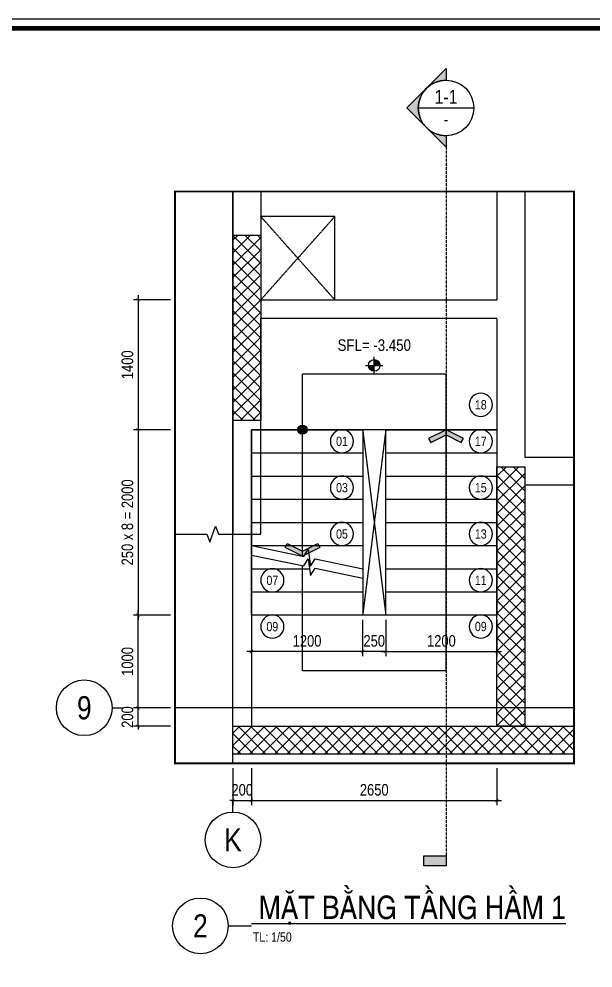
# Model space of a CAD drawing. Header units: millimetres. Extents: x 379264 to 1158416, y -283062 to 356890.
# Drawn here: x 827170 to 833367, y -12440 to -2202 of the extents above; entities that cross this region are included whole.
import ezdxf
from ezdxf.enums import TextEntityAlignment as Align

# ---------------------------------------------------------------- set-up
doc = ezdxf.new("R2010")
doc.units = ezdxf.units.MM
for name, pattern in [('BLOCK B - CHI TIET THANG 5$0$$0$HIDDEN', [0.375, 0.25, -0.125]), ('BLOCK B - CHI TIET THANG 5$0$HIDDEN', [0.375, 0.25, -0.125]), ('CENTER', [2, 1.25, -0.25, 0.25, -0.25]), ('HIDDEN', [9.525, 6.35, -3.175]), ('mb tang 1 TWA$0$Core 1A$0$Hidden10.5', [1.5, 1, -0.5]), ('mb_loi thang 2-19 twa$0$Core 1A$0$Hidden10.5', [1.5, 1, -0.5])]:
    doc.linetypes.add(name, pattern=pattern)
for name, color, linetype in [('01PM. TEXT A', 3, 'Continuous'), ('02PM. TEXT B', 4, 'Continuous'), ('03PM. TEXT C', 1, 'Continuous'), ('04PM. THIN', 7, 'Continuous'), ('05PM. FRAME', 4, 'Continuous'), ('06PM. HIDDEN', 4, 'HIDDEN'), ('07PM. WACO', 6, 'Continuous'), ('11PM. DIM', 2, 'Continuous'), ('12PM. GRID', 8, 'CENTER'), ('13PM. HATCH', 8, 'Continuous'), ('BLOCK A - CHI TIET THANG 2$0$Number Step', 94, 'Continuous'), ('BLOCK B - CHI TIET THANG 5$0$Ky hieu Truc', 1, 'Continuous'), ('MB Ham 1$0$Staircase', 30, 'Continuous'), ('mb tang 1 TWA$0$Furniture', 34, 'Continuous'), ('mb tang 1 TWA$0$Opening Hidden', 154, 'mb tang 1 TWA$0$Core 1A$0$Hidden10.5'), ('MB_Cot tang 1$0$Concrete Line', 6, 'Continuous'), ('mb_loi thang 2-19 twa$0$Opening Hidden', 154, 'mb_loi thang 2-19 twa$0$Core 1A$0$Hidden10.5')]:
    doc.layers.add(name, color=color, linetype=linetype)
doc.styles.add('[PMDC2013]STYLE', font='arial.ttf', dxfattribs={"width": 0.8})
doc.styles.add('BLOCK A - CHI TIET THANG 2$0$VNI-HelveCB', font='VHELVCB_0.TTF')
doc.styles.add('BLOCK B - CHI TIET THANG 5$0$$0$Title Block Bold', font='VHELVEB_0.TTF')
doc.styles.add('BLOCK B - CHI TIET THANG 5$0$VNI-HelveC', font='VHELVCN_0.TTF')
doc.styles.add('BLOCK B - CHI TIET THANG 5$0$VNI-HelveCB', font='VHELVCB_0.TTF')
doc.dimstyles.new('BLOCK A - CHI TIET THANG 1$0$Dim 50 (A1-A2)', dxfattribs={"dimscale": 50, "dimtxt": 2.5, "dimasz": 0.7, "dimexe": 1, "dimexo": 1, "dimgap": 1, "dimtad": 1, "dimdec": 0, "dimzin": 12, "dimdsep": 46, "dimtxsty": '[PMDC2013]STYLE', "dimblk": 'ARCHTICK', "dimcen": 0, "dimdle": 1, "dimclrd": 2, "dimclre": 2, "dimclrt": 4, "dimadec": 0, "dimazin": 0, "dimtfac": 1, "dimtdec": 0, "dimtix": 1, "dimtmove": 2, "dimatfit": 3, "dimldrblk": 'ARCHTICK', "dimfxl": 1, "dimtolj": 1, "dimtzin": 0, "dimarcsym": 0})

# ---------------------------------------------------------------- blocks, each defined once
blk = doc.blocks.new('*U697')
at = {"layer": '13PM. HATCH'}
h = blk.add_hatch(dxfattribs=at)
h.set_pattern_fill('ANSI37', color=256, scale=30, style=0)
h.set_pattern_definition([(45, (-200, 2500), (-67.352, 67.352), []), (135, (-200, 2500), (-67.352, -67.352), [])])
h.paths.add_polyline_path([(-250, 2650), (-250, -150), (50, -150), (50, 2650)])
at = {"layer": '07PM. WACO'}
blk.add_lwpolyline([(-250, 2650), (-250, -150), (50, -150), (50, 2650)], close=True, dxfattribs=at)
blk = doc.blocks.new('_ArchTick')
at = {"color": 0, "linetype": 'ByBlock', "const_width": 0.15}
blk.add_lwpolyline([(-0.5, -0.5), (0.5, 0.5)], dxfattribs=at)
blk = doc.blocks.new('*D704')
at = {"layer": '11PM. DIM', "color": 2, "lineweight": -2, "transparency": 16777216}
for p, q in [((828455, -9633), (828455, -9598)), ((828805, -9633), (828405, -9633)), ((828455, -9833), (828455, -9633)), ((828805, -9833), (828405, -9833)), ((828455, -9833), (828455, -9868))]:
    blk.add_line(p, q, dxfattribs=at)
at = {"layer": 'Defpoints', "color": 0, "transparency": 16777216}
for p in [(828455, -9633), (828855, -9633), (828855, -9833)]:
    blk.add_point(p, dxfattribs=at)
at = {"layer": '11PM. DIM', "color": 2, "lineweight": -2, "transparency": 16777216, "xscale": 35, "yscale": 35, "zscale": 35}
for p, rotation in [((828455, -9633), 270), ((828455, -9833), 90)]:
    blk.add_blockref('_ArchTick', p, dxfattribs=dict(at, rotation=rotation))
at = {"layer": '11PM. DIM', "color": 4, "transparency": 16777216, "insert": (828341, -9733), "char_height": 125, "attachment_point": 5, "rotation": 90, "style": '[PMDC2013]STYLE'}
blk.add_mtext('\\A1;200', dxfattribs=at)
blk = doc.blocks.new('*D705')
at = {"layer": '11PM. DIM', "color": 2, "lineweight": -2, "transparency": 16777216}
for p, q in [((829480, -10283), (829480, -10683)), ((829680, -10283), (829680, -10683)), ((829480, -10633), (829445, -10633)), ((829480, -10633), (829680, -10633)), ((829680, -10633), (829715, -10633))]:
    blk.add_line(p, q, dxfattribs=at)
at = {"layer": 'Defpoints', "color": 0, "transparency": 16777216}
for p in [(829480, -10233), (829680, -10233), (829680, -10633)]:
    blk.add_point(p, dxfattribs=at)
at = {"layer": '11PM. DIM', "color": 2, "lineweight": -2, "transparency": 16777216, "xscale": 35, "yscale": 35, "zscale": 35}
blk.add_blockref('_ArchTick', (829480, -10633), dxfattribs=at)
at = {"layer": '11PM. DIM', "color": 2, "lineweight": -2, "transparency": 16777216, "xscale": 35, "yscale": 35, "zscale": 35, "rotation": 180}
blk.add_blockref('_ArchTick', (829680, -10633), dxfattribs=at)
at = {"layer": '11PM. DIM', "color": 4, "transparency": 16777216, "insert": (829580, -10519), "char_height": 125, "attachment_point": 5, "style": '[PMDC2013]STYLE'}
blk.add_mtext('\\A1;200', dxfattribs=at)
blk = doc.blocks.new('*D706')
at = {"layer": '11PM. DIM', "color": 2, "lineweight": -2, "transparency": 16777216}
for p, q in [((829680, -10283), (829680, -10683)), ((832330, -10283), (832330, -10683)), ((829630, -10633), (832380, -10633))]:
    blk.add_line(p, q, dxfattribs=at)
at = {"layer": 'Defpoints', "color": 0, "transparency": 16777216}
for p in [(829680, -10233), (832330, -10233), (832330, -10633)]:
    blk.add_point(p, dxfattribs=at)
at = {"layer": '11PM. DIM', "color": 2, "lineweight": -2, "transparency": 16777216, "xscale": 35, "yscale": 35, "zscale": 35, "rotation": 180}
blk.add_blockref('_ArchTick', (829680, -10633), dxfattribs=at)
at = {"layer": '11PM. DIM', "color": 2, "lineweight": -2, "transparency": 16777216, "xscale": 35, "yscale": 35, "zscale": 35}
blk.add_blockref('_ArchTick', (832330, -10633), dxfattribs=at)
at = {"layer": '11PM. DIM', "color": 4, "transparency": 16777216, "insert": (831005, -10519), "char_height": 125, "attachment_point": 5, "style": '[PMDC2013]STYLE'}
blk.add_mtext('\\A1;2650', dxfattribs=at)
blk = doc.blocks.new('BLOCK B - CHI TIET THANG 5$0$HTT-Grid')
at = {"layer": '05PM. FRAME', "linetype": 'ByBlock', "lineweight": -2}
blk.add_line((0, -2.5), (0, 0), dxfattribs=at)
blk.add_circle((0, -8.5), 6, dxfattribs=at)
at = {"layer": '03PM. TEXT C', "linetype": 'ByBlock', "lineweight": -2, "style": 'BLOCK B - CHI TIET THANG 5$0$VNI-HelveC'}
blk.add_attdef('GRID', text='', height=5, dxfattribs=at).set_placement((0, -8.5), align=Align.MIDDLE)
blk = doc.blocks.new('BLOCK B - CHI TIET THANG 5$0$HTT-Title')
at = {"lineweight": -2}
blk.add_line((6, 0), (11, 0), dxfattribs=at)
at = {"linetype": 'ByBlock', "lineweight": -2}
blk.add_circle((0, 0), 6, dxfattribs=at)
at = {"linetype": 'ByBlock', "lineweight": -2, "style": 'BLOCK B - CHI TIET THANG 5$0$VNI-HelveCB'}
blk.add_attdef('DWG.NAME', text='', height=5, dxfattribs=at).set_placement((11, 0), align=Align.BOTTOM_LEFT)
blk.add_attdef('NUMBER', text='', height=5, dxfattribs=at).set_placement((0, 0), align=Align.MIDDLE_CENTER)
at = {"linetype": 'ByBlock', "lineweight": -2, "style": 'BLOCK B - CHI TIET THANG 5$0$VNI-HelveC'}
blk.add_attdef('SCALE', text='', height=2, dxfattribs=at).set_placement((11.32, -1.41), align=Align.TOP_LEFT)
blk = doc.blocks.new('*U693')
h = blk.add_hatch(color=256)
edge = h.paths.add_edge_path()
edge.add_line((0, -600), (0, -849))
edge.add_line((0, -849), (-849, 0))
edge.add_line((-849, 0), (0, 849))
edge.add_line((0, 849), (0, 600))
edge.add_arc((0, 0), 600, 90, 270)
blk.add_hatch(color=256).paths.add_polyline_path([(-480, -16350), (-480, -16136), (0, -16136), (0, -16350)])
blk.add_line((-600, 0), (600, 0))
at = {"linetype": 'BLOCK B - CHI TIET THANG 5$0$$0$HIDDEN', "ltscale": 10}
blk.add_line((0, -600), (0, -16350), dxfattribs=at)
blk.add_lwpolyline([(0, -600), (0, -849), (-849, 0), (0, 849), (0, 600, 1)], format="xyb", close=True)
blk.add_lwpolyline([(-480, -16350), (-480, -16136), (0, -16136), (0, -16350)], close=True)
blk.add_circle((0, 0), 600)
at = {"style": 'BLOCK B - CHI TIET THANG 5$0$$0$Title Block Bold', "flags": 8}
blk.add_attdef('VIEWNUMBER', text='', height=300, dxfattribs=at).set_placement((0, 0), align=Align.BOTTOM_CENTER)
blk.add_attdef('DRAWINGREFERENCE', text='', height=250, dxfattribs=at).set_placement((0, -120), align=Align.TOP_CENTER)
blk = doc.blocks.new('*D707')
at = {"layer": '11PM. DIM', "color": 2, "lineweight": -2, "transparency": 16777216}
for p, q in [((828805, -6633), (828405, -6633)), ((828455, -6583), (828455, -8683)), ((828805, -8633), (828405, -8633))]:
    blk.add_line(p, q, dxfattribs=at)
at = {"layer": 'Defpoints', "color": 0, "transparency": 16777216}
for p in [(828855, -6633), (828455, -8633), (828855, -8633)]:
    blk.add_point(p, dxfattribs=at)
at = {"layer": '11PM. DIM', "color": 2, "lineweight": -2, "transparency": 16777216, "xscale": 35, "yscale": 35, "zscale": 35}
for p, rotation in [((828455, -6633), 90), ((828455, -8633), 270)]:
    blk.add_blockref('_ArchTick', p, dxfattribs=dict(at, rotation=rotation))
at = {"layer": '11PM. DIM', "color": 4, "transparency": 16777216, "insert": (828341, -7633), "char_height": 125, "attachment_point": 5, "rotation": 90, "style": '[PMDC2013]STYLE'}
blk.add_mtext('\\A1;250 x 8 = 2000', dxfattribs=at)
blk = doc.blocks.new('*U696')
at = {"layer": '13PM. HATCH'}
h = blk.add_hatch(dxfattribs=at)
h.set_pattern_fill('ANSI37', color=256, scale=30, style=0)
h.set_pattern_definition([(45, (-200, 1700), (-67.352, 67.352), []), (135, (-200, 1700), (-67.352, -67.352), [])])
h.paths.add_polyline_path([(-250, 1850), (-250, -150), (50, -150), (50, 1850)])
at = {"layer": '07PM. WACO'}
blk.add_lwpolyline([(-250, 1850), (-250, -150), (50, -150), (50, 1850)], close=True, dxfattribs=at)
blk = doc.blocks.new('MB Ham 1$0$Arrow 60')
at = {"linetype": 'ByBlock', "lineweight": -2}
h = blk.add_hatch(color=0, dxfattribs=at)
h.paths.add_polyline_path([(1.88, 0.94), (1.65, 1.38), (0, 0.56), (-1.65, 1.38), (-1.88, 0.94), (0, 0)], flags=17)
h.paths.add_polyline_path([(1.65, 1.38), (1.88, 0.94), (0, 0), (-1.88, 0.94), (-1.65, 1.38), (0, 0.56)])
blk.add_hatch(color=0, dxfattribs=at).paths.add_polyline_path([(1.65, 1.38), (1.88, 0.94), (0, 0), (-1.88, 0.94), (-1.65, 1.38), (0, 0.56)])
at = {"color": 0, "linetype": 'ByBlock', "lineweight": -2}
blk.add_lwpolyline([(1.65, 1.38), (1.88, 0.94), (0, 0), (-1.88, 0.94), (-1.65, 1.38), (0, 0.56)], close=True, dxfattribs=at)
blk = doc.blocks.new('MB Ham 1$0$Dot')
at = {"linetype": 'ByBlock', "lineweight": -2}
h = blk.add_hatch(color=0, dxfattribs=at)
edge = h.paths.add_edge_path()
edge.add_arc((0, 0), 0.5, 0, 360)
at = {"color": 0, "linetype": 'ByBlock', "lineweight": -2}
blk.add_line((0, -1), (0, 1), dxfattribs=at)
blk.add_circle((0, 0), 0.5, dxfattribs=at)
blk = doc.blocks.new('BLOCK A - CHI TIET THANG 2$0$Number Step')
at = {"color": 0, "linetype": 'ByBlock'}
blk.add_circle((0, 0), 2.5, dxfattribs=at)
at = {"color": 0, "linetype": 'ByBlock', "lineweight": -2, "style": 'BLOCK A - CHI TIET THANG 2$0$VNI-HelveCB'}
blk.add_attdef('TEXT', text='', height=2, dxfattribs=at).set_placement((0, 0), align=Align.MIDDLE)
blk = doc.blocks.new('*D708')
at = {"layer": '11PM. DIM', "color": 2, "lineweight": -2, "transparency": 16777216}
for p, q in [((830880, -8683), (830880, -9076)), ((831130, -8683), (831130, -9076)), ((830880, -9026), (830845, -9026)), ((831130, -9026), (830880, -9026)), ((831130, -9026), (831165, -9026))]:
    blk.add_line(p, q, dxfattribs=at)
at = {"layer": 'Defpoints', "color": 0, "transparency": 16777216}
for p in [(830880, -8633), (831130, -8633), (830880, -9026)]:
    blk.add_point(p, dxfattribs=at)
at = {"layer": '11PM. DIM', "color": 2, "lineweight": -2, "transparency": 16777216, "xscale": 35, "yscale": 35, "zscale": 35}
blk.add_blockref('_ArchTick', (830880, -9026), dxfattribs=at)
at = {"layer": '11PM. DIM', "color": 2, "lineweight": -2, "transparency": 16777216, "xscale": 35, "yscale": 35, "zscale": 35, "rotation": 180}
blk.add_blockref('_ArchTick', (831130, -9026), dxfattribs=at)
at = {"layer": '11PM. DIM', "color": 4, "transparency": 16777216, "insert": (831005, -8912), "char_height": 125, "attachment_point": 5, "style": '[PMDC2013]STYLE'}
blk.add_mtext('\\A1;250', dxfattribs=at)
blk = doc.blocks.new('*U694')
at = {"layer": '05PM. FRAME'}
blk.add_lwpolyline([(0, 0), (800, 0), (800, 900), (0, 900)], close=True, dxfattribs=at)
at = {"layer": 'mb tang 1 TWA$0$Opening Hidden', "color": 8}
for p, q in [((0, 0), (800, 900)), ((800, 0), (0, 900))]:
    blk.add_line(p, q, dxfattribs=at)
blk = doc.blocks.new('*D709')
at = {"layer": '11PM. DIM', "color": 2, "lineweight": -2, "transparency": 16777216}
for p, q in [((831130, -8683), (831130, -9076)), ((832330, -8683), (832330, -9076)), ((831080, -9026), (832380, -9026))]:
    blk.add_line(p, q, dxfattribs=at)
at = {"layer": 'Defpoints', "color": 0, "transparency": 16777216}
for p in [(831130, -8633), (832330, -8633), (832330, -9026)]:
    blk.add_point(p, dxfattribs=at)
at = {"layer": '11PM. DIM', "color": 2, "lineweight": -2, "transparency": 16777216, "xscale": 35, "yscale": 35, "zscale": 35, "rotation": 180}
blk.add_blockref('_ArchTick', (831130, -9026), dxfattribs=at)
at = {"layer": '11PM. DIM', "color": 2, "lineweight": -2, "transparency": 16777216, "xscale": 35, "yscale": 35, "zscale": 35}
blk.add_blockref('_ArchTick', (832330, -9026), dxfattribs=at)
at = {"layer": '11PM. DIM', "color": 4, "transparency": 16777216, "insert": (831730, -8912), "char_height": 125, "attachment_point": 5, "style": '[PMDC2013]STYLE'}
blk.add_mtext('\\A1;1200', dxfattribs=at)
blk = doc.blocks.new('*D710')
at = {"layer": '11PM. DIM', "color": 2, "lineweight": -2, "transparency": 16777216}
for p, q in [((829680, -8683), (829680, -9076)), ((830880, -8683), (830880, -9076)), ((830930, -9026), (829630, -9026))]:
    blk.add_line(p, q, dxfattribs=at)
at = {"layer": 'Defpoints', "color": 0, "transparency": 16777216}
for p in [(829680, -8633), (830880, -8633), (829680, -9026)]:
    blk.add_point(p, dxfattribs=at)
at = {"layer": '11PM. DIM', "color": 2, "lineweight": -2, "transparency": 16777216, "xscale": 35, "yscale": 35, "zscale": 35, "rotation": 180}
blk.add_blockref('_ArchTick', (829680, -9026), dxfattribs=at)
at = {"layer": '11PM. DIM', "color": 2, "lineweight": -2, "transparency": 16777216, "xscale": 35, "yscale": 35, "zscale": 35}
blk.add_blockref('_ArchTick', (830880, -9026), dxfattribs=at)
at = {"layer": '11PM. DIM', "color": 4, "transparency": 16777216, "insert": (830280, -8912), "char_height": 125, "attachment_point": 5, "style": '[PMDC2013]STYLE'}
blk.add_mtext('\\A1;1200', dxfattribs=at)
blk = doc.blocks.new('*D711')
at = {"layer": '11PM. DIM', "color": 2, "lineweight": -2, "transparency": 16777216}
for p, q in [((828455, -9683), (828455, -8583)), ((828805, -8633), (828405, -8633)), ((828805, -9633), (828405, -9633))]:
    blk.add_line(p, q, dxfattribs=at)
at = {"layer": 'Defpoints', "color": 0, "transparency": 16777216}
for p in [(828455, -8633), (828855, -8633), (828855, -9633)]:
    blk.add_point(p, dxfattribs=at)
at = {"layer": '11PM. DIM', "color": 2, "lineweight": -2, "transparency": 16777216, "xscale": 35, "yscale": 35, "zscale": 35}
for p, rotation in [((828455, -8633), 90), ((828455, -9633), 270)]:
    blk.add_blockref('_ArchTick', p, dxfattribs=dict(at, rotation=rotation))
at = {"layer": '11PM. DIM', "color": 4, "transparency": 16777216, "insert": (828341, -9133), "char_height": 125, "attachment_point": 5, "rotation": 90, "style": '[PMDC2013]STYLE'}
blk.add_mtext('\\A1;1000', dxfattribs=at)
blk = doc.blocks.new('*D712')
at = {"layer": '11PM. DIM', "color": 2, "lineweight": -2, "transparency": 16777216}
for p, q in [((828455, -5183), (828455, -6683)), ((828805, -5233), (828405, -5233)), ((828805, -6633), (828405, -6633))]:
    blk.add_line(p, q, dxfattribs=at)
at = {"layer": 'Defpoints', "color": 0, "transparency": 16777216}
for p in [(828855, -5233), (828455, -6633), (828855, -6633)]:
    blk.add_point(p, dxfattribs=at)
at = {"layer": '11PM. DIM', "color": 2, "lineweight": -2, "transparency": 16777216, "xscale": 35, "yscale": 35, "zscale": 35}
for p, rotation in [((828455, -5233), 90), ((828455, -6633), 270)]:
    blk.add_blockref('_ArchTick', p, dxfattribs=dict(at, rotation=rotation))
at = {"layer": '11PM. DIM', "color": 4, "transparency": 16777216, "insert": (828341, -5933), "char_height": 125, "attachment_point": 5, "rotation": 90, "style": '[PMDC2013]STYLE'}
blk.add_mtext('\\A1;1400', dxfattribs=at)
blk = doc.blocks.new('BLOCK B - CHI TIET THANG 5$0$13123123213')
at = {"linetype": 'ByBlock'}
h = blk.add_hatch(color=0, dxfattribs=at)
h.paths.add_polyline_path([(0, 1), (0, 0), (1, 0, 0.414214)])
h.paths.add_polyline_path([(0, 0), (-1, 0, 0.414214), (0, -1)])
at = {"color": 0, "linetype": 'ByBlock'}
for p, q in [((-1.5, 0), (1.5, 0)), ((0, -1.5), (0, 1.5))]:
    blk.add_line(p, q, dxfattribs=at)
blk.add_circle((0, 0), 1, dxfattribs=at)
at = {"color": 0, "linetype": 'ByBlock', "lineweight": -2, "style": 'BLOCK B - CHI TIET THANG 5$0$VNI-HelveC'}
for tag, p in [('TEXT1', (0, 10.5)), ('TEXT2', (0, 7)), ('TEXT3', (0, 3.5))]:
    blk.add_attdef(tag, text='', height=2, dxfattribs=at).set_placement(p, align=Align.MIDDLE_CENTER)
blk = doc.blocks.new('CHG_XX_Khung ten')
blk.add_lwpolyline([(15, 579), (826, 579), (826, 15), (15, 15)], close=True)
at = {"color": 4, "linetype": 'Continuous', "const_width": 1}
blk.add_lwpolyline([(17, 577), (824, 577), (824, 17), (17, 17)], close=True, dxfattribs=at)

msp = doc.modelspace()

# ---------------------------------------------------------------- hatches: boundary and pattern name
at = {"layer": '13PM. HATCH'}
h = msp.add_hatch(dxfattribs=at)
h.set_pattern_fill('ANSI37', color=256, scale=30, style=0)
h.set_pattern_definition([(45, (-157160.42, -49849.05), (-67.351921, 67.351921), []), (135, (-157160.42, -49849.05), (-67.351921, -67.351921), [])])
h.paths.add_polyline_path([(829480.26, -9833.07), (829480.26, -10133.07), (833160.88, -10133.07), (833160.88, -9833.07)])

# ---------------------------------------------------------------- linework, layer by layer
at = {"linetype": 'BLOCK B - CHI TIET THANG 5$0$HIDDEN', "ltscale": 10, "const_width": 20}
msp.add_lwpolyline([(828854.74, -10233.07), (833160.88, -10233.07), (833160.88, -4063.13), (828854.74, -4063.13)], close=True, dxfattribs=at)
at = {"layer": '05PM. FRAME', "ltscale": 0.25}
for p, q in [((832330.26, -6633.07), (829680.26, -6633.07)), ((829680.26, -6633.07), (829680.26, -9833.07)), ((833160.88, -7233.07), (832630.31, -7233.07)), ((832330.26, -8633.07), (829680.26, -8633.07))]:
    msp.add_line(p, q, dxfattribs=at)
for points in [[(829680.26, -8633.07), (829680.26, -6633.07), (830880.26, -6633.07), (830880.26, -8633.07)], [(831130.26, -8633.07), (831130.26, -6633.07), (832330.26, -6633.07), (832330.26, -8633.07)]]:
    msp.add_lwpolyline(points, close=True, dxfattribs=at)
for points in [[(828854.74, -7760.28), (829197.4, -7760.28), (829228.65, -7846.14), (829291.15, -7674.42), (829322.4, -7760.28), (829780.15, -7760.28)], [(829680.26, -7883.07), (830243.7, -8000.46), (830291.8, -7922.77), (830317.96, -8103.63), (830366.07, -8025.95), (830880.26, -8133.07)], [(829680.26, -7985.22), (830243.7, -8102.6), (830291.8, -8024.92), (830317.96, -8205.78), (830366.07, -8128.1), (830880.26, -8235.22)]]:
    msp.add_lwpolyline(points, dxfattribs=at)
at = {"layer": '06PM. HIDDEN', "linetype": 'HIDDEN', "ltscale": 0.25}
for p, q in [((829480.15, -4063.13), (829480.15, -7760.28)), ((829780.15, -4063.13), (829780.15, -5233.07)), ((832330.31, -4063.13), (832330.31, -5230.92)), ((832630.31, -4063.13), (832630.31, -6933.07)), ((829782.22, -5233.07), (832330.31, -5233.07)), ((832330.31, -5433.08), (829780.15, -5433.08)), ((829780.15, -7760.28), (829780.15, -5433.08)), ((832330.31, -5433.08), (832330.31, -7033.07)), ((833160.88, -6933.07), (832630.31, -6933.07))]:
    msp.add_line(p, q, dxfattribs=at)
at = {"layer": '07PM. WACO'}
msp.add_lwpolyline([(833160.88, -10133.07), (829480.26, -10133.07), (829480.26, -9833.07), (833160.88, -9833.07)], dxfattribs=at)
at = {"layer": '12PM. GRID', "ltscale": 3}
for p, q in [((829480.15, -10233.07), (829480.15, -4063.13)), ((833160.88, -9633.07), (828854.74, -9633.07))]:
    msp.add_line(p, q, dxfattribs=at)
at = {"layer": '13PM. HATCH'}
for p, q in [((831780.26, -6033.07), (830230.26, -6033.07)), ((830230.26, -7997.66), (830230.26, -6033.07)), ((831780.26, -9233.07), (831780.26, -6033.07)), ((829680.26, -6883.07), (830880.26, -6883.07)), ((831130.26, -6883.08), (832330.26, -6883.08)), ((829680.26, -7133.07), (830880.26, -7133.07)), ((831130.26, -7133.08), (832330.26, -7133.08)), ((829680.26, -7383.07), (830880.26, -7383.07)), ((831130.26, -7383.08), (832330.26, -7383.08)), ((829680.26, -7633.07), (830880.26, -7633.07)), ((831130.26, -7633.08), (832330.26, -7633.08)), ((829680.26, -7883.07), (830880.26, -7883.07)), ((831130.26, -7883.08), (832330.26, -7883.08)), ((829680.26, -8133.07), (830307.45, -8133.07)), ((830230.26, -9233.07), (830230.26, -8099.8)), ((831130.26, -8133.08), (832330.26, -8133.08)), ((829680.26, -8383.07), (830880.26, -8383.07)), ((831130.26, -8383.08), (832330.26, -8383.08)), ((831780.26, -9233.07), (830230.26, -9233.07))]:
    msp.add_line(p, q, dxfattribs=at)
at = {"layer": 'MB Ham 1$0$Staircase'}
msp.add_line((830780.26, -8633.07), (829680.26, -8633.07), dxfattribs=at)

# ---------------------------------------------------------------- block references
at = {"layer": '01PM. TEXT A'}
ref = msp.add_blockref('BLOCK B - CHI TIET THANG 5$0$HTT-Title', (829128.64, -11985.68), dxfattribs=dict(at, xscale=50, yscale=50, zscale=50))
ref.add_attrib('NUMBER', '2', dxfattribs={"layer": '0', "color": 0, "linetype": 'ByBlock', "lineweight": -2, "height": 250, "style": 'BLOCK B - CHI TIET THANG 5$0$VNI-HelveCB'}).set_placement((829128.64, -11985.68), align=Align.MIDDLE_CENTER)
ref.add_attrib('DWG.NAME', '%%u MAËT BAÈNG TAÀNG HAÀM 1', dxfattribs={"layer": '0', "color": 3, "linetype": 'ByBlock', "lineweight": -2, "height": 250, "style": 'BLOCK B - CHI TIET THANG 5$0$VNI-HelveCB'}).set_placement((829678.64, -11985.68), align=Align.BOTTOM_LEFT)
ref.add_attrib('SCALE', 'TL: 1/50', dxfattribs={"layer": '0', "color": 0, "linetype": 'ByBlock', "lineweight": -2, "height": 100, "style": 'BLOCK B - CHI TIET THANG 5$0$VNI-HelveC'}).set_placement((829694.41, -12056.36), align=Align.TOP_LEFT)
at = {"layer": '02PM. TEXT B'}
ref = msp.add_blockref('BLOCK B - CHI TIET THANG 5$0$13123123213', (831005.26, -5939.32), dxfattribs=dict(at, xscale=62.5, yscale=62.5, zscale=62.5))
ref.add_attrib('TEXT3', 'SFL= -3.450', dxfattribs={"layer": '0', "color": 0, "linetype": 'ByBlock', "lineweight": -2, "height": 125, "style": 'BLOCK B - CHI TIET THANG 5$0$VNI-HelveC'}).set_placement((831005.26, -5720.57), align=Align.MIDDLE_CENTER)
at = {"layer": '07PM. WACO'}
ref = msp.add_blockref('*U693', (831780.26, -3162.23), dxfattribs=dict(at, xscale=0.5, yscale=0.5, zscale=0.5))
ref.add_attrib('VIEWNUMBER', '1-1', dxfattribs={"layer": '0', "height": 150, "style": 'BLOCK B - CHI TIET THANG 5$0$VNI-HelveCB'}).set_placement((831780.26, -3162.23), align=Align.BOTTOM_CENTER)
ref.add_attrib('DRAWINGREFERENCE', '-', dxfattribs={"layer": '0', "height": 125, "style": 'BLOCK B - CHI TIET THANG 5$0$VNI-HelveCB'}).set_placement((831780.26, -3222.23), align=Align.TOP_CENTER)
at = {"layer": '13PM. HATCH', "xscale": 100, "yscale": 100, "zscale": 100}
for name, p in [('MB Ham 1$0$Dot', (830230.26, -6633.07)), ('MB Ham 1$0$Arrow 60', (830230.26, -7997.66))]:
    msp.add_blockref(name, p, dxfattribs=at)
at = {"layer": '13PM. HATCH', "xscale": -100, "yscale": 100, "zscale": 100, "rotation": 180}
msp.add_blockref('MB Ham 1$0$Arrow 60', (831780.26, -6633.07), dxfattribs=at)
at = {"layer": 'BLOCK A - CHI TIET THANG 2$0$Number Step'}
ref = msp.add_blockref('BLOCK A - CHI TIET THANG 2$0$Number Step', (832155.3, -6364.2), dxfattribs=dict(at, xscale=-50, yscale=50, zscale=50))
ref.add_attrib('TEXT', '18', dxfattribs={"layer": '0', "color": 0, "linetype": 'ByBlock', "lineweight": -2, "height": 100, "style": 'BLOCK A - CHI TIET THANG 2$0$VNI-HelveCB'}).set_placement((832155.3, -6364.2), align=Align.MIDDLE)
ref = msp.add_blockref('BLOCK A - CHI TIET THANG 2$0$Number Step', (830656.81, -6758.07), dxfattribs=dict(at, xscale=-50, yscale=50, zscale=50))
ref.add_attrib('TEXT', '01', dxfattribs={"layer": '0', "color": 0, "linetype": 'ByBlock', "lineweight": -2, "height": 100, "style": 'BLOCK A - CHI TIET THANG 2$0$VNI-HelveCB'}).set_placement((830656.81, -6758.07), align=Align.MIDDLE)
ref = msp.add_blockref('BLOCK A - CHI TIET THANG 2$0$Number Step', (832155.26, -6758.07), dxfattribs=dict(at, xscale=-50, yscale=50, zscale=50))
ref.add_attrib('TEXT', '17', dxfattribs={"layer": '0', "color": 0, "linetype": 'ByBlock', "lineweight": -2, "height": 100, "style": 'BLOCK A - CHI TIET THANG 2$0$VNI-HelveCB'}).set_placement((832155.26, -6758.07), align=Align.MIDDLE)
ref = msp.add_blockref('BLOCK A - CHI TIET THANG 2$0$Number Step', (830656.81, -7258.07), dxfattribs=dict(at, xscale=-50, yscale=50, zscale=50))
ref.add_attrib('TEXT', '03', dxfattribs={"layer": '0', "color": 0, "linetype": 'ByBlock', "lineweight": -2, "height": 100, "style": 'BLOCK A - CHI TIET THANG 2$0$VNI-HelveCB'}).set_placement((830656.81, -7258.07), align=Align.MIDDLE)
ref = msp.add_blockref('BLOCK A - CHI TIET THANG 2$0$Number Step', (832155.26, -7258.07), dxfattribs=dict(at, xscale=-50, yscale=50, zscale=50))
ref.add_attrib('TEXT', '15', dxfattribs={"layer": '0', "color": 0, "linetype": 'ByBlock', "lineweight": -2, "height": 100, "style": 'BLOCK A - CHI TIET THANG 2$0$VNI-HelveCB'}).set_placement((832155.26, -7258.07), align=Align.MIDDLE)
ref = msp.add_blockref('BLOCK A - CHI TIET THANG 2$0$Number Step', (830656.81, -7758.07), dxfattribs=dict(at, xscale=-50, yscale=50, zscale=50))
ref.add_attrib('TEXT', '05', dxfattribs={"layer": '0', "color": 0, "linetype": 'ByBlock', "lineweight": -2, "height": 100, "style": 'BLOCK A - CHI TIET THANG 2$0$VNI-HelveCB'}).set_placement((830656.81, -7758.07), align=Align.MIDDLE)
ref = msp.add_blockref('BLOCK A - CHI TIET THANG 2$0$Number Step', (832155.26, -7758.07), dxfattribs=dict(at, xscale=-50, yscale=50, zscale=50))
ref.add_attrib('TEXT', '13', dxfattribs={"layer": '0', "color": 0, "linetype": 'ByBlock', "lineweight": -2, "height": 100, "style": 'BLOCK A - CHI TIET THANG 2$0$VNI-HelveCB'}).set_placement((832155.26, -7758.07), align=Align.MIDDLE)
ref = msp.add_blockref('BLOCK A - CHI TIET THANG 2$0$Number Step', (829905.15, -8258.07), dxfattribs=dict(at, xscale=-50, yscale=50, zscale=50))
ref.add_attrib('TEXT', '07', dxfattribs={"layer": '0', "color": 0, "linetype": 'ByBlock', "lineweight": -2, "height": 100, "style": 'BLOCK A - CHI TIET THANG 2$0$VNI-HelveCB'}).set_placement((829905.15, -8258.07), align=Align.MIDDLE)
ref = msp.add_blockref('BLOCK A - CHI TIET THANG 2$0$Number Step', (832155.26, -8257.06), dxfattribs=dict(at, xscale=-50, yscale=50, zscale=50))
ref.add_attrib('TEXT', '11', dxfattribs={"layer": '0', "color": 0, "linetype": 'ByBlock', "lineweight": -2, "height": 100, "style": 'BLOCK A - CHI TIET THANG 2$0$VNI-HelveCB'}).set_placement((832155.26, -8257.06), align=Align.MIDDLE)
ref = msp.add_blockref('BLOCK A - CHI TIET THANG 2$0$Number Step', (829905.15, -8757.06), dxfattribs=dict(at, xscale=-50, yscale=50, zscale=50))
ref.add_attrib('TEXT', '09', dxfattribs={"layer": '0', "color": 0, "linetype": 'ByBlock', "lineweight": -2, "height": 100, "style": 'BLOCK A - CHI TIET THANG 2$0$VNI-HelveCB'}).set_placement((829905.15, -8757.06), align=Align.MIDDLE)
ref = msp.add_blockref('BLOCK A - CHI TIET THANG 2$0$Number Step', (832155.3, -8756.05), dxfattribs=dict(at, xscale=-50, yscale=50, zscale=50))
ref.add_attrib('TEXT', '09', dxfattribs={"layer": '0', "color": 0, "linetype": 'ByBlock', "lineweight": -2, "height": 100, "style": 'BLOCK A - CHI TIET THANG 2$0$VNI-HelveCB'}).set_placement((832155.3, -8756.05), align=Align.MIDDLE)
at = {"layer": 'BLOCK B - CHI TIET THANG 5$0$Ky hieu Truc'}
ref = msp.add_blockref('BLOCK B - CHI TIET THANG 5$0$HTT-Grid', (828299.3, -9633.07), dxfattribs=dict(at, xscale=50, yscale=50, zscale=50, rotation=270))
ref.add_attrib('GRID', '9', dxfattribs={"layer": '0', "linetype": 'ByBlock', "lineweight": -2, "height": 250, "style": 'BLOCK B - CHI TIET THANG 5$0$VNI-HelveC'}).set_placement((827874.97, -9632.41), align=Align.MIDDLE)
ref = msp.add_blockref('BLOCK B - CHI TIET THANG 5$0$HTT-Grid', (829480.26, -10633.07), dxfattribs=dict(at, xscale=50, yscale=50, zscale=50))
ref.add_attrib('GRID', 'K', dxfattribs={"layer": '0', "linetype": 'ByBlock', "lineweight": -2, "height": 250, "style": 'BLOCK B - CHI TIET THANG 5$0$VNI-HelveC'}).set_placement((829480.26, -11058.07), align=Align.MIDDLE)
at = {"layer": 'mb tang 1 TWA$0$Furniture'}
msp.add_blockref('*U694', (829780.15, -5233.07), dxfattribs=at)
at = {"layer": 'MB_Cot tang 1$0$Concrete Line', "xscale": -1}
for name, p in [('*U696', (829530.15, -6383.07)), ('*U697', (832380.26, -9683.07))]:
    msp.add_blockref(name, p, dxfattribs=at)

# ---------------------------------------------------------------- dimensions: what is measured, and where the dimension line sits
at = {"layer": '11PM. DIM'}
for base, p1, p2, angle, picture, middle in [((828454.74, -6633.07), (828854.74, -5233.07), (828854.74, -6633.07), 90, '*D712', (828340.92, -5933.07)), ((828454.74, -8633.07), (828854.74, -9633.07), (828854.74, -8633.07), 270, '*D711', (828340.92, -9133.07)), ((832330.31, -9026.2), (831130.26, -8633.09), (832330.31, -8633.09), 180, '*D709', (831730.28, -8912.38)), ((828454.74, -9633.07), (828854.74, -9833.07), (828854.74, -9633.07), 270, '*D704', (828340.92, -9733.07))]:
    dim = msp.add_linear_dim(base=base, p1=p1, p2=p2, angle=angle, dimstyle='BLOCK A - CHI TIET THANG 1$0$Dim 50 (A1-A2)', dxfattribs=at)
    dim.commit()
    dim.dimension.update_dxf_attribs({"geometry": picture, "text_midpoint": middle})
dim = msp.add_linear_dim(base=(828454.74, -8633.07), p1=(828854.74, -6633.07), p2=(828854.74, -8633.07), angle=90, text='250 x 8 = <>', dimstyle='BLOCK A - CHI TIET THANG 1$0$Dim 50 (A1-A2)', dxfattribs=at)
dim.commit()
dim.dimension.update_dxf_attribs({"geometry": '*D707', "text_midpoint": (828340.92, -7633.07)})
for base, p1, p2, picture, middle in [((829680.22, -9026.2), (830880.26, -8633.09), (829680.22, -8633.09), '*D710', (830280.24, -8912.38)), ((830880.26, -9026.2), (831130.26, -8633.09), (830880.26, -8633.09), '*D708', (831005.26, -8912.38)), ((829680.26, -10633.07), (829480.26, -10233.07), (829680.26, -10233.07), '*D705', (829580.26, -10519.25)), ((832330.26, -10633.07), (829680.26, -10233.07), (832330.26, -10233.07), '*D706', (831005.26, -10519.25))]:
    dim = msp.add_linear_dim(base=base, p1=p1, p2=p2, dimstyle='BLOCK A - CHI TIET THANG 1$0$Dim 50 (A1-A2)', dxfattribs=at)
    dim.commit()
    dim.dimension.update_dxf_attribs({"geometry": picture, "text_midpoint": middle})

# ---------------------------------------------------------------- next in the draw order: block references
at = {"layer": '04PM. THIN', "xscale": 50, "yscale": 50, "zscale": 50}
msp.add_blockref('CHG_XX_Khung ten', (820029.92, -31152.33), dxfattribs=at)

# ---------------------------------------------------------------- next in the draw order: linework, layer by layer
at = {"layer": 'mb_loi thang 2-19 twa$0$Opening Hidden', "color": 8}
for p, q in [((830880.26, -6633.07), (831130.26, -8633.07)), ((831130.26, -6633.07), (830880.26, -8633.07))]:
    msp.add_line(p, q, dxfattribs=at)

doc.saveas('drawing.dxf')
